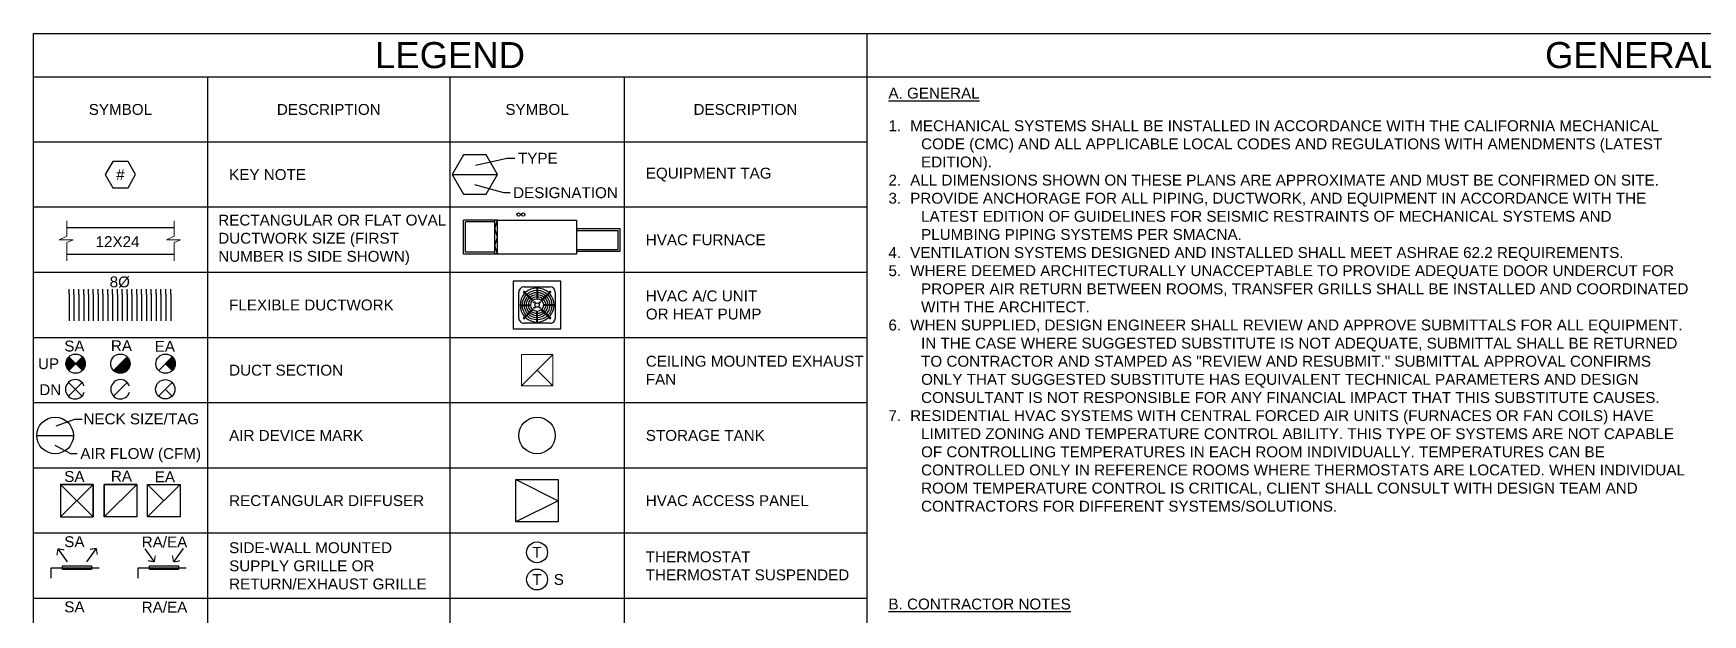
# Model space of a CAD drawing. Header units: inches. Extents: x -22 to 499, y -145 to 29.
# Drawn here: x 0 to 19.19, y 22.31 to 29 of the extents above; entities that cross this region are included whole.
import ezdxf
from ezdxf.enums import TextEntityAlignment as Align

# ---------------------------------------------------------------- set-up
doc = ezdxf.new("R2010")
doc.units = ezdxf.units.IN
doc.header["$LTSCALE"] = 48
doc.header["$MEASUREMENT"] = 0
doc.linetypes.add('HIDDEN2', pattern=[0.1875, 0.125, -0.0625])
for name, color, linetype in [('A-COORD-CMPL', 8, 'Continuous'), ('G-TEXT', 2, 'Continuous'), ('GEC_BORDER', 2, 'Continuous'), ('GEC_LEGEND', 2, 'Continuous'), ('M-ANNO-KEYNOTE', 50, 'Continuous'), ('M-ANNO-TAG-DUCT', 50, 'Continuous'), ('M-ANNO-TAG-EQUIP', 50, 'Continuous'), ('M-CTRL', 7, 'Continuous'), ('M-DIF-EA', 42, 'Continuous'), ('M-DIF-RA', 121, 'Continuous'), ('M-DIF-SA', 171, 'Continuous'), ('M-DUCT-RA', 130, 'Continuous'), ('M-DUCT-SA', 150, 'Continuous'), ('M-EQUIP-AHU', 255, 'Continuous'), ('M-EQUIP-CU', 255, 'Continuous'), ('M-EQUIP-EF', 255, 'Continuous')]:
    doc.layers.add(name, color=color, linetype=linetype)
doc.layers.add('M-DUCT-EA', color=30, linetype='Continuous', lineweight=30)
doc.layers.add('Notes', color=190, linetype='Continuous', plot=False)
doc.styles.add('ARC-TEXT', font='arial.ttf', dxfattribs={"width": 0.86, "height": 4.5})
doc.styles.add('Arial', font='arial.ttf')

# ---------------------------------------------------------------- blocks, each defined once
blk = doc.blocks.new('*U10')
for p, q in [((-7.9, 7.07), (-4, 1.64)), ((8.03, 7.26), (4, 1.64)), ((-6, 0), (6, 0))]:
    blk.add_line(p, q)
at = {"const_width": 0.45}
for points in [[(-7.83, 7.07), (-8.26, 4.4)], [(-7.9, 7.07), (-5.23, 6.64)], [(8.03, 7.26), (5.37, 6.83)], [(8.03, 7.26), (8.46, 4.59)]]:
    blk.add_lwpolyline(points, dxfattribs=at)
blk.add_lwpolyline([(-6, 0), (6, 0), (6, -1.5), (-6, -1.5)], close=True)
blk.add_lwpolyline([(-10.65, -5.11), (-10.65, -0.75), (9.2, -0.75)])
blk = doc.blocks.new('*U12')
for p, q in [((-7.9, 7.07), (-4, 1.64)), ((8.03, 7.26), (4, 1.64))]:
    blk.add_line(p, q)
at = {"const_width": 0.45}
for points in [[(-3.98, 1.7), (-6.64, 2.15)], [(-4, 1.64), (-3.56, 4.31)], [(4, 1.64), (3.56, 4.31)], [(4, 1.64), (6.66, 2.09)]]:
    blk.add_lwpolyline(points, dxfattribs=at)
blk.add_lwpolyline([(-6, 0), (6, 0), (6, -1.5), (-6, -1.5)], close=True)
blk.add_lwpolyline([(-10.65, -5.11), (-10.65, -0.75), (9.2, -0.75)])
blk = doc.blocks.new('*U14')
for p, q in [((-1, 1), (1, 1)), ((1, 1), (-1, 1)), ((-1, 1), (-1, -1)), ((1, 1), (1, -1)), ((1, -1), (1, 1)), ((-1, -1), (1, -1))]:
    blk.add_line(p, q)
at = {"color": 8}
for p, q in [((-1, -1), (1, 1)), ((1, -1), (-1, 1))]:
    blk.add_line(p, q, dxfattribs=at)
blk = doc.blocks.new('*U16')
for p, q in [((-3, 3), (3, -3)), ((0, 0), (-3, -3))]:
    blk.add_line(p, q)
blk.add_lwpolyline([(-3, -3), (3, -3), (3, 3), (-3, 3)], close=True)
blk = doc.blocks.new('*U18')
for p, q in [((-2, 2), (2, 2)), ((2, 2), (-2, 2)), ((-2, 2), (-2, -2)), ((2, 2), (2, -2)), ((2, -2), (2, 2)), ((-2, -2), (2, -2))]:
    blk.add_line(p, q)
at = {"color": 8}
blk.add_line((2, -2), (-2, 2), dxfattribs=at)

msp = doc.modelspace()

# ---------------------------------------------------------------- hatches: boundary and pattern name
at = {"layer": 'M-DUCT-EA'}
msp.add_hatch(color=256, dxfattribs=at).paths.add_polyline_path([(1.597, 25.28), (1.519, 25.201), (1.597, 25.123, 0.198912), (1.63, 25.201, 0.198912)])
at = {"layer": 'M-DUCT-RA'}
msp.add_hatch(color=256, dxfattribs=at).paths.add_polyline_path([(1.079, 25.28), (0.921, 25.123), (0.923, 25.121, 0.659467), (1.111, 25.201, 0.198912)])
at = {"layer": 'M-DUCT-SA'}
for points in [[(0.407, 25.123), (0.485, 25.201), (0.407, 25.28, 0.198912), (0.374, 25.201, 0.198912)], [(0.564, 25.28), (0.485, 25.201), (0.564, 25.123, 0.198912), (0.596, 25.201, 0.198912)]]:
    msp.add_hatch(color=256, dxfattribs=at).paths.add_polyline_path(points)

# ---------------------------------------------------------------- linework, layer by layer
at = {"layer": 'A-COORD-CMPL', "color": 3}
msp.add_lwpolyline([(5.545, 23.869), (6.033, 23.869), (6.033, 23.381), (5.545, 23.381), (5.545, 23.869), (6.033, 23.625), (5.545, 23.381)], dxfattribs=at)
at = {"layer": 'GEC_BORDER', "color": 11}
for p, q in [((9.578, 29), (9.578, 0)), ((0, 28.5), (38.312, 28.5))]:
    msp.add_line(p, q, dxfattribs=at)
at = {"layer": 'GEC_BORDER', "color": 12}
for p, q in [((2, 28.5), (2, 7.5)), ((6.789, 28.5), (6.789, 7.5)), ((9.578, 27), (0, 27)), ((9.578, 26.25), (0, 26.25)), ((9.578, 25.5), (0, 25.5)), ((9.578, 24.75), (0, 24.75)), ((9.578, 24), (0, 24)), ((9.578, 23.25), (0, 23.25)), ((9.578, 22.5), (0, 22.5))]:
    msp.add_line(p, q, dxfattribs=at)
at = {"layer": 'GEC_BORDER', "color": 6}
for p, q in [((4.789, 7.5), (4.789, 28.5)), ((9.578, 27.75), (0, 27.75))]:
    msp.add_line(p, q, dxfattribs=at)
at = {"layer": 'GEC_LEGEND'}
for points in [[(5.535, 27.56), (5.445, 27.56), (5.083, 27.481)], [(5.479, 27.164), (5.406, 27.164), (5.073, 27.259)], [(0.561, 24.56), (0.471, 24.56), (0.259, 24.481)], [(0.505, 24.164), (0.432, 24.164), (0.249, 24.259)]]:
    msp.add_lwpolyline(points, dxfattribs=at)
at = {"layer": 'GEC_LEGEND', "linetype": 'Continuous', "lineweight": 0}
for points in [[(0.383, 26.845), (0.383, 26.666), (0.297, 26.625), (0.457, 26.625), (0.383, 26.596), (0.383, 26.382)], [(1.617, 26.382), (1.617, 26.596), (1.691, 26.625), (1.53, 26.625), (1.617, 26.666), (1.617, 26.845)]]:
    msp.add_lwpolyline(points, dxfattribs=at)
at = {"layer": 'GEC_LEGEND', "color": 2}
msp.add_circle((5.789, 24.375), 0.21, dxfattribs=at)
at = {"layer": 'M-ANNO-KEYNOTE'}
msp.add_lwpolyline([(0.825, 27.375), (0.912, 27.223), (1.088, 27.223), (1.175, 27.375), (1.088, 27.527), (0.912, 27.527)], close=True, dxfattribs=at)
at = {"layer": 'M-ANNO-TAG-DUCT'}
msp.add_line((0.04, 24.375), (0.46, 24.375), dxfattribs=at)
msp.add_circle((0.25, 24.375), 0.21, dxfattribs=at)
at = {"layer": 'M-ANNO-TAG-EQUIP'}
msp.add_line((4.813, 27.375), (5.336, 27.375), dxfattribs=at)
msp.add_lwpolyline([(4.943, 27.601), (4.813, 27.375), (4.943, 27.149), (5.205, 27.149), (5.336, 27.375), (5.205, 27.601)], close=True, dxfattribs=at)
at = {"layer": 'M-CTRL'}
for centre in [(5.789, 23.031), (5.789, 22.719)]:
    msp.add_circle(centre, 0.12, dxfattribs=at)
at = {"layer": 'M-DUCT-EA'}
for p, q in [((1.44, 25.123), (1.597, 25.28)), ((1.597, 25.123), (1.519, 25.201)), ((1.437, 24.827), (1.594, 24.984)), ((1.594, 24.827), (1.516, 24.906))]:
    msp.add_line(p, q, dxfattribs=at)
for centre in [(1.519, 25.201), (1.516, 24.906)]:
    msp.add_circle(centre, 0.111, dxfattribs=at)
at = {"layer": 'M-DUCT-RA'}
for p, q in [((0.921, 25.123), (1.079, 25.28)), ((0.921, 24.827), (1.079, 24.984))]:
    msp.add_line(p, q, dxfattribs=at)
msp.add_circle((1, 25.201), 0.111, dxfattribs=at)
msp.add_arc((1, 24.906), 0.111, 18.21, 341.79, dxfattribs=at)
at = {"layer": 'M-DUCT-SA'}
for p, q in [((0.383, 26.768), (1.617, 26.768)), ((0.383, 26.459), (1.617, 26.459)), ((0.411, 26), (0.411, 25.75)), ((0.466, 26), (0.466, 25.75)), ((0.522, 26), (0.522, 25.75)), ((0.578, 26), (0.578, 25.75)), ((0.633, 26), (0.633, 25.75)), ((0.689, 26), (0.689, 25.75)), ((0.744, 26), (0.744, 25.75)), ((0.8, 26), (0.8, 25.75)), ((0.855, 26), (0.855, 25.75)), ((0.911, 26), (0.911, 25.75)), ((0.966, 26), (0.966, 25.75)), ((1.022, 26), (1.022, 25.75)), ((1.078, 26), (1.078, 25.75)), ((1.133, 26), (1.133, 25.75)), ((1.189, 26), (1.189, 25.75)), ((1.244, 26), (1.244, 25.75)), ((1.3, 26), (1.3, 25.75)), ((1.355, 26), (1.355, 25.75)), ((1.411, 26), (1.411, 25.75)), ((1.466, 26), (1.466, 25.75)), ((1.522, 26), (1.522, 25.75)), ((1.578, 26), (1.578, 25.75)), ((0.407, 25.123), (0.564, 25.28)), ((0.564, 25.123), (0.407, 25.28)), ((0.402, 24.827), (0.559, 24.984)), ((0.559, 24.827), (0.402, 24.984))]:
    msp.add_line(p, q, dxfattribs=at)
at = {"layer": 'M-DUCT-SA', "color": 1}
for p, q in [((0.411, 26), (0.411, 26.056)), ((0.466, 26), (0.466, 26.056)), ((0.522, 26), (0.522, 26.056)), ((0.578, 26), (0.578, 26.056)), ((0.633, 26), (0.633, 26.056)), ((0.689, 26), (0.689, 26.056)), ((0.744, 26), (0.744, 26.056)), ((0.8, 26), (0.8, 26.056)), ((0.855, 26), (0.855, 26.056)), ((0.911, 26), (0.911, 26.056)), ((0.966, 26), (0.966, 26.056)), ((1.022, 26), (1.022, 26.056)), ((1.078, 26), (1.078, 26.056)), ((1.133, 26), (1.133, 26.056)), ((1.189, 26), (1.189, 26.056)), ((1.244, 26), (1.244, 26.056)), ((1.3, 26), (1.3, 26.056)), ((1.355, 26), (1.355, 26.056)), ((1.411, 26), (1.411, 26.056)), ((1.466, 26), (1.466, 26.056)), ((1.522, 26), (1.522, 26.056)), ((1.578, 26), (1.578, 26.056)), ((0.411, 25.75), (0.411, 25.694)), ((0.466, 25.75), (0.466, 25.694)), ((0.522, 25.75), (0.522, 25.694)), ((0.578, 25.75), (0.578, 25.694)), ((0.633, 25.75), (0.633, 25.694)), ((0.689, 25.75), (0.689, 25.694)), ((0.744, 25.75), (0.744, 25.694)), ((0.8, 25.75), (0.8, 25.694)), ((0.855, 25.75), (0.855, 25.694)), ((0.911, 25.75), (0.911, 25.694)), ((0.966, 25.75), (0.966, 25.694)), ((1.022, 25.75), (1.022, 25.694)), ((1.078, 25.75), (1.078, 25.694)), ((1.133, 25.75), (1.133, 25.694)), ((1.189, 25.75), (1.189, 25.694)), ((1.244, 25.75), (1.244, 25.694)), ((1.3, 25.75), (1.3, 25.694)), ((1.355, 25.75), (1.355, 25.694)), ((1.411, 25.75), (1.411, 25.694)), ((1.466, 25.75), (1.466, 25.694)), ((1.522, 25.75), (1.522, 25.694)), ((1.578, 25.75), (1.578, 25.694))]:
    msp.add_line(p, q, dxfattribs=at)
at = {"layer": 'M-DUCT-SA'}
msp.add_circle((0.485, 25.201), 0.111, dxfattribs=at)
msp.add_arc((0.48, 24.906), 0.111, 18.21, 341.79, dxfattribs=at)
at = {"layer": 'M-EQUIP-AHU'}
for p, q in [((4.944, 26.462), (4.944, 26.853)), ((5.334, 26.853), (4.944, 26.853)), ((5.303, 26.831), (4.965, 26.831)), ((4.965, 26.484), (4.965, 26.831)), ((5.303, 26.462), (5.303, 26.853)), ((6.244, 26.756), (6.745, 26.756)), ((6.745, 26.494), (6.745, 26.756)), ((5.303, 26.484), (4.965, 26.484)), ((6.244, 26.494), (6.745, 26.494)), ((5.334, 26.462), (4.944, 26.462))]:
    msp.add_line(p, q, dxfattribs=at)
at = {"layer": 'M-EQUIP-AHU', "linetype": 'HIDDEN2'}
for p, q in [((5.303, 26.755), (5.334, 26.853)), ((5.334, 26.657), (5.303, 26.755)), ((6.244, 26.734), (6.723, 26.734)), ((6.723, 26.516), (6.723, 26.734)), ((5.303, 26.56), (5.334, 26.657)), ((5.334, 26.462), (5.303, 26.56)), ((6.244, 26.516), (6.723, 26.516))]:
    msp.add_line(p, q, dxfattribs=at)
at = {"layer": 'M-EQUIP-AHU'}
msp.add_lwpolyline([(6.244, 26.462), (5.334, 26.462), (5.334, 26.853), (6.244, 26.853)], close=True, dxfattribs=at)
for centre in [(5.577, 26.915), (5.63, 26.915)]:
    msp.add_circle(centre, 0.019, dxfattribs=at)
at = {"layer": 'M-EQUIP-CU'}
for p, q in [((6.063, 26.149), (5.515, 26.149)), ((5.515, 26.149), (5.515, 25.601)), ((6.063, 25.601), (6.063, 26.149)), ((5.515, 25.601), (6.063, 25.601))]:
    msp.add_line(p, q, dxfattribs=at)
at = {"layer": 'M-EQUIP-CU', "color": 9}
for p, q in [((5.632, 26.026), (5.735, 25.924)), ((5.645, 26.007), (5.634, 26.018)), ((5.638, 26.032), (5.74, 25.93)), ((5.657, 26.019), (5.646, 26.03)), ((5.772, 25.892), (5.762, 25.902)), ((5.785, 26.07), (5.785, 25.948)), ((5.793, 26.07), (5.793, 25.948)), ((5.806, 25.892), (5.816, 25.902)), ((5.94, 26.032), (5.838, 25.93)), ((5.946, 26.026), (5.844, 25.924)), ((5.921, 26.019), (5.932, 26.03)), ((5.933, 26.007), (5.944, 26.018)), ((5.594, 25.879), (5.716, 25.879)), ((5.594, 25.871), (5.716, 25.871)), ((5.632, 25.724), (5.735, 25.826)), ((5.645, 25.743), (5.634, 25.732)), ((5.638, 25.718), (5.74, 25.82)), ((5.657, 25.731), (5.646, 25.72)), ((5.772, 25.858), (5.762, 25.848)), ((5.785, 25.68), (5.785, 25.802)), ((5.793, 25.68), (5.793, 25.802)), ((5.806, 25.858), (5.816, 25.848)), ((5.94, 25.718), (5.838, 25.82)), ((5.946, 25.724), (5.844, 25.826)), ((5.984, 25.879), (5.862, 25.879)), ((5.984, 25.871), (5.862, 25.871)), ((5.921, 25.731), (5.932, 25.72)), ((5.933, 25.743), (5.944, 25.732))]:
    msp.add_line(p, q, dxfattribs=at)
at = {"layer": 'M-EQUIP-CU'}
for points in [[(5.58, 25.726), (5.58, 26.024)], [(5.64, 26.084), (5.938, 26.084)], [(5.998, 26.024), (5.998, 25.726)], [(5.938, 25.666), (5.64, 25.666)]]:
    msp.add_lwpolyline(points, dxfattribs=at)
at = {"layer": 'M-EQUIP-CU', "color": 9}
for centre, radius in [((5.789, 25.875), 0.171), ((5.789, 25.875), 0.146), ((5.789, 25.875), 0.122), ((5.789, 25.875), 0.0976), ((5.789, 25.875), 0.0732), ((5.758, 25.906), 0.00639), ((5.82, 25.906), 0.00639), ((5.758, 25.844), 0.00639), ((5.789, 25.875), 0.0244), ((5.82, 25.844), 0.00639)]:
    msp.add_circle(centre, radius, dxfattribs=at)
at = {"layer": 'M-EQUIP-CU'}
for centre, radius, start, end in [((5.64, 26.024), 0.0601, 89.7656, 180.2344), ((5.938, 26.024), 0.0604, 0.1061, 89.8939), ((5.64, 25.726), 0.0603, 179.974, 270.026), ((5.938, 25.726), 0.0601, 269.8328, 0.1672)]:
    msp.add_arc(centre, radius, start, end, dxfattribs=at)
at = {"layer": 'M-EQUIP-CU', "color": 9}
for centre, radius, start, end in [((5.789, 25.875), 0.195, 137.388, 222.612), ((5.64, 26.024), 0.00813, 45, 225), ((5.789, 25.875), 0.195, 47.388, 132.612), ((5.938, 26.024), 0.00813, 315, 135), ((5.789, 25.875), 0.195, 317.388, 42.612), ((5.64, 25.726), 0.00813, 135, 315), ((5.789, 25.875), 0.195, 227.388, 312.612), ((5.938, 25.726), 0.00813, 225, 45)]:
    msp.add_arc(centre, radius, start, end, dxfattribs=at)
at = {"layer": 'M-EQUIP-EF', "linetype": 'Continuous', "lineweight": 0}
msp.add_line((5.969, 24.945), (5.789, 25.125), dxfattribs=at)
msp.add_lwpolyline([(5.969, 25.305), (5.609, 24.945), (5.969, 24.945), (5.969, 25.305), (5.609, 25.305), (5.609, 24.945)], dxfattribs=at)
at = {"layer": 'Notes', "color": 5}
msp.add_lwpolyline([(38.312, 0), (0, 0), (0, 29), (38.312, 29)], close=True, dxfattribs=at)

# ---------------------------------------------------------------- block references
at = {"layer": 'M-DIF-EA', "xscale": -0.0625, "yscale": 0.0625, "zscale": 0.0625, "rotation": 180}
msp.add_blockref('*U16', (1.5, 23.625), dxfattribs=at)
at = {"layer": 'M-DIF-RA'}
for name, p, xscale, yscale, zscale in [('*U18', (1, 23.625), -0.09375, 0.09375, 0.09375), ('*U12', (1.5, 22.875), 0.0277777777777778, 0.0277777777777778, 0.0277777777777778)]:
    msp.add_blockref(name, p, dxfattribs=dict(at, xscale=xscale, yscale=yscale, zscale=zscale))
at = {"layer": 'M-DIF-SA', "linetype": 'Continuous', "lineweight": 0}
for name, p, xscale, yscale, zscale in [('*U14', (0.5, 23.625), 0.1875, 0.1875, 0.1875), ('*U10', (0.5, 22.875), 0.0277777777777778, 0.0277777777777778, 0.0277777777777778)]:
    msp.add_blockref(name, p, dxfattribs=dict(at, xscale=xscale, yscale=yscale, zscale=zscale))

# ---------------------------------------------------------------- texts
at = {"layer": 'G-TEXT', "color": 7, "style": 'Arial'}
for s, p in [('%%UA. GENERAL', (9.828, 28.25)), ('%%UB. CONTRACTOR NOTES', (9.828, 22.374))]:
    msp.add_text(s, height=0.125, dxfattribs=at).set_placement(p)
at = {"layer": 'G-TEXT', "style": 'Arial'}
for s, p in [('SYMBOL', (1, 28.125)), ('DESCRIPTION', (3.395, 28.125)), ('SYMBOL', (5.789, 28.125)), ('DESCRIPTION', (8.184, 28.125))]:
    msp.add_text(s, height=0.125, dxfattribs=at).set_placement(p, align=Align.MIDDLE)
at = {"layer": 'G-TEXT', "insert": (9.578, 28), "char_height": 0.125, "width": 9.7361, "attachment_point": 1, "style": 'Arial'}
msp.add_mtext('\\pi-0.375,l0.625;{\\H0.99998x;1.^IMECHANICAL SYSTEMS SHALL BE INSTALLED IN ACCORDANCE WITH THE CALIFORNIA MECHANICAL \\P\\pi0;CODE (CMC) AND ALL APPLICABLE LOCAL CODES AND REGULATIONS WITH AMENDMENTS (LATEST \\PEDITION).\\P\\pi-0.375;2.^IALL DIMENSIONS SHOWN ON THESE PLANS ARE APPROXIMATE AND MUST BE CONFIRMED ON SITE.\\P3.^IPROVIDE ANCHORAGE FOR ALL PIPING, DUCTWORK, AND EQUIPMENT IN ACCORDANCE WITH THE \\P\\pi0;LATEST EDITION OF GUIDELINES FOR SEISMIC RESTRAINTS OF MECHANICAL SYSTEMS AND \\PPLUMBING PIPING SYSTEMS PER SMACNA.\\P\\pi-0.375;4.^IVENTILATION SYSTEMS DESIGNED AND INSTALLED SHALL MEET ASHRAE 62.2 REQUIREMENTS.\\P5.^IWHERE DEEMED ARCHITECTURALLY UNACCEPTABLE TO PROVIDE ADEQUATE DOOR UNDERCUT FOR \\P\\pi0;PROPER AIR RETURN BETWEEN ROOMS, TRANSFER GRILLS SHALL BE INSTALLED AND COORDINATED \\PWITH THE ARCHITECT.\\P\\pi-0.375;6.^IWHEN SUPPLIED, DESIGN ENGINEER SHALL REVIEW AND APPROVE SUBMITTALS FOR ALL EQUIPMENT. \\P\\pi0;IN THE CASE WHERE SUGGESTED SUBSTITUTE IS NOT ADEQUATE, SUBMITTAL SHALL BE RETURNED \\PTO CONTRACTOR AND STAMPED AS "REVIEW AND RESUBMIT." SUBMITTAL APPROVAL CONFIRMS \\PONLY THAT SUGGESTED SUBSTITUTE HAS EQUIVALENT TECHNICAL PARAMETERS AND DESIGN \\PCONSULTANT IS NOT RESPONSIBLE FOR ANY FINANCIAL IMPACT THAT THIS SUBSTITUTE CAUSES.\\P\\pi-0.375;7.^IRESIDENTIAL HVAC SYSTEMS WITH CENTRAL FORCED AIR UNITS (FURNACES OR FAN COILS) HAVE \\P\\pi0;LIMITED ZONING AND TEMPERATURE CONTROL ABILITY. THIS TYPE OF SYSTEMS ARE NOT CAPABLE \\POF CONTROLLING TEMPERATURES IN EACH ROOM INDIVIDUALLY. TEMPERATURES CAN BE \\PCONTROLLED ONLY IN REFERENCE ROOMS WHERE THERMOSTATS ARE LOCATED. WHEN INDIVIDUAL \\PROOM TEMPERATURE CONTROL IS CRITICAL, CLIENT SHALL CONSULT WITH DESIGN TEAM AND \\PCONTRACTORS FOR DIFFERENT SYSTEMS/SOLUTIONS.\\P}', dxfattribs=at)
at = {"layer": 'GEC_LEGEND', "style": 'Arial'}
for s, p in [('LEGEND', (4.789, 28.75)), ('GENERAL NOTES', (19.156, 28.75))]:
    msp.add_text(s, height=0.3, dxfattribs=at).set_placement(p, align=Align.MIDDLE_CENTER)
at = {"layer": 'GEC_LEGEND', "color": 2, "style": 'ARC-TEXT'}
for s, p in [('TYPE', (5.57, 27.501)), ('DESIGNATION', (5.514, 27.105)), ('NECK SIZE/TAG', (0.576, 24.503)), ('AIR FLOW (CFM)', (0.54, 24.105))]:
    msp.add_text(s, height=0.125, dxfattribs=at).set_placement(p)
at = {"layer": 'GEC_LEGEND', "style": 'ARC-TEXT'}
for s, p in [('SA', (0.355, 25.341)), ('RA', (0.891, 25.345)), ('EA', (1.395, 25.338)), ('UP', (0.053, 25.138)), ('DN', (0.068, 24.839)), ('SA', (0.355, 23.841)), ('RA', (0.891, 23.845)), ('EA', (1.395, 23.838)), ('SA', (0.355, 23.091)), ('RA/EA', (1.245, 23.088)), ('SA', (0.355, 22.341)), ('RA/EA', (1.245, 22.338))]:
    msp.add_text(s, height=0.125, dxfattribs=at).set_placement(p)
at = {"layer": 'GEC_LEGEND', "char_height": 0.125, "width": 2.78906, "attachment_point": 4, "style": 'Arial'}
for s, insert in [('\\pl0.25;KEY NOTE', (2, 27.375)), ('\\pl0.25;EQUIPMENT TAG', (6.789, 27.375)), ('\\pl0.125;RECTANGULAR OR FLAT OVAL DUCTWORK SIZE (FIRST NUMBER IS SIDE SHOWN)', (2, 26.625)), ('\\pl0.25;HVAC FURNACE', (6.789, 26.625)), ('\\pl0.25;FLEXIBLE DUCTWORK', (2, 25.875)), ('\\pl0.25;HVAC A/C UNIT\\POR HEAT PUMP', (6.789, 25.875)), ('\\pl0.25;DUCT SECTION', (2, 25.125)), ('\\pl0.25;CEILING MOUNTED EXHAUST FAN', (6.789, 25.125)), ('\\pl0.25;AIR DEVICE MARK', (2, 24.375)), ('\\pl0.25;STORAGE TANK', (6.789, 24.375)), ('\\pl0.25;RECTANGULAR DIFFUSER', (2, 23.625)), ('\\pl0.25;HVAC ACCESS PANEL', (6.789, 23.625)), ('\\pl0.25;SIDE-WALL MOUNTED SUPPLY GRILLE OR RETURN/EXHAUST GRILLE', (2, 22.875)), ('\\pl0.25;THERMOSTAT\\PTHERMOSTAT SUSPENDED', (6.789, 22.875))]:
    msp.add_mtext(s, dxfattribs=dict(at, insert=insert))
at = {"layer": 'M-ANNO-KEYNOTE', "style": 'ARC-TEXT'}
msp.add_text('#', height=0.125, dxfattribs=at).set_placement((1, 27.375), align=Align.MIDDLE)
at = {"layer": 'M-ANNO-TAG-DUCT', "style": 'ARC-TEXT'}
for s, p in [('12X24', (0.715, 26.542)), ('8%%C', (0.877, 26.079))]:
    msp.add_text(s, height=0.125, dxfattribs=at).set_placement(p)
at = {"layer": 'M-CTRL', "style": 'ARC-TEXT'}
for s, p in [('T', (5.789, 23.031)), ('T', (5.789, 22.719)), ('S', (6.039, 22.719))]:
    msp.add_text(s, height=0.125, dxfattribs=at).set_placement(p, align=Align.MIDDLE)

doc.saveas('drawing.dxf')
